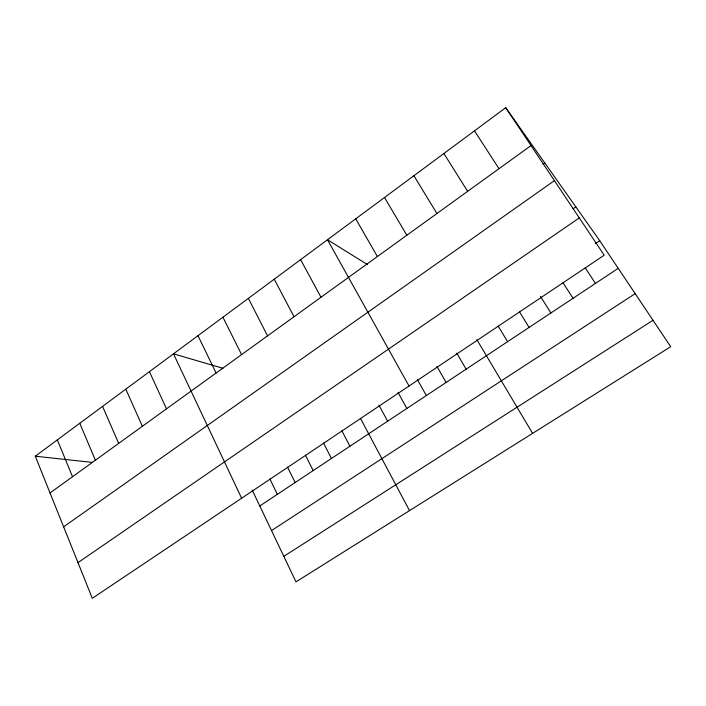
<?xml version="1.0" encoding="UTF-8"?>
<svg xmlns="http://www.w3.org/2000/svg" width="706" height="706" viewBox="0 0 706 706"><rect width="100%" height="100%" fill="white"/><g stroke="black" fill="none" stroke-linecap="round" stroke-linejoin="round"><path stroke-width="1.06" d="M505.734 107.691L604.186 255.21L92.301 598.309L35.3 456.217L505.734 107.691L599.738 240.72L670.7 346.699L295.99 581.859L252.192 490.079M50.038 492.964L531.009 145.568M543.029 164.26L544.811 162.98M63.628 526.835L554.422 180.639M573.184 208.72L575.831 206.884M77.995 562.638L579.291 217.907M595.264 243.738L599.738 240.72M259.79 505.99L618.227 268.324M271.519 530.568L635.179 293.643M283.821 556.354L653.015 320.286M35.3 456.217L92.504 462.412M223.017 368.311L173.491 353.838L241.611 498.224M367.544 264.626L327.487 239.749L409.039 386.014M585.203 267.795L595.458 283.415M474.494 130.839L498.992 168.69M562.982 282.682L573.025 298.294M540.496 296.449L550.909 312.961M443.889 153.511L467.646 191.335M519.475 311.849L529.103 327.416M413.91 175.723L436.935 213.521M498.18 326.119L507.605 341.669M476.868 339.657L532.589 433.378M384.523 197.495L406.85 235.248M456.764 353.132L466.128 369.176M355.727 218.834L377.375 256.534M436.935 366.432L446.113 382.449M417.37 379.546L426.362 395.545M398.06 392.492L406.877 408.465M300.615 259.658L320.992 297.261M379.007 405.27L387.647 421.217M360.413 418.287L409.524 510.614M274.237 279.197L294.023 316.747M341.836 430.739L349.929 446.227M323.507 443.024L331.432 458.485M248.353 298.382L267.556 335.853M305.407 455.158L313.182 470.593M222.937 317.206L241.584 354.615M287.536 467.134L295.152 482.542M269.895 478.968L277.361 494.341M197.989 335.685L216.098 373.024M149.434 371.665L166.501 408.845M125.792 389.174L142.374 426.274M102.573 406.374L118.67 443.394M79.76 423.273L95.389 460.206M57.336 439.891L72.515 476.726"/></g></svg>
